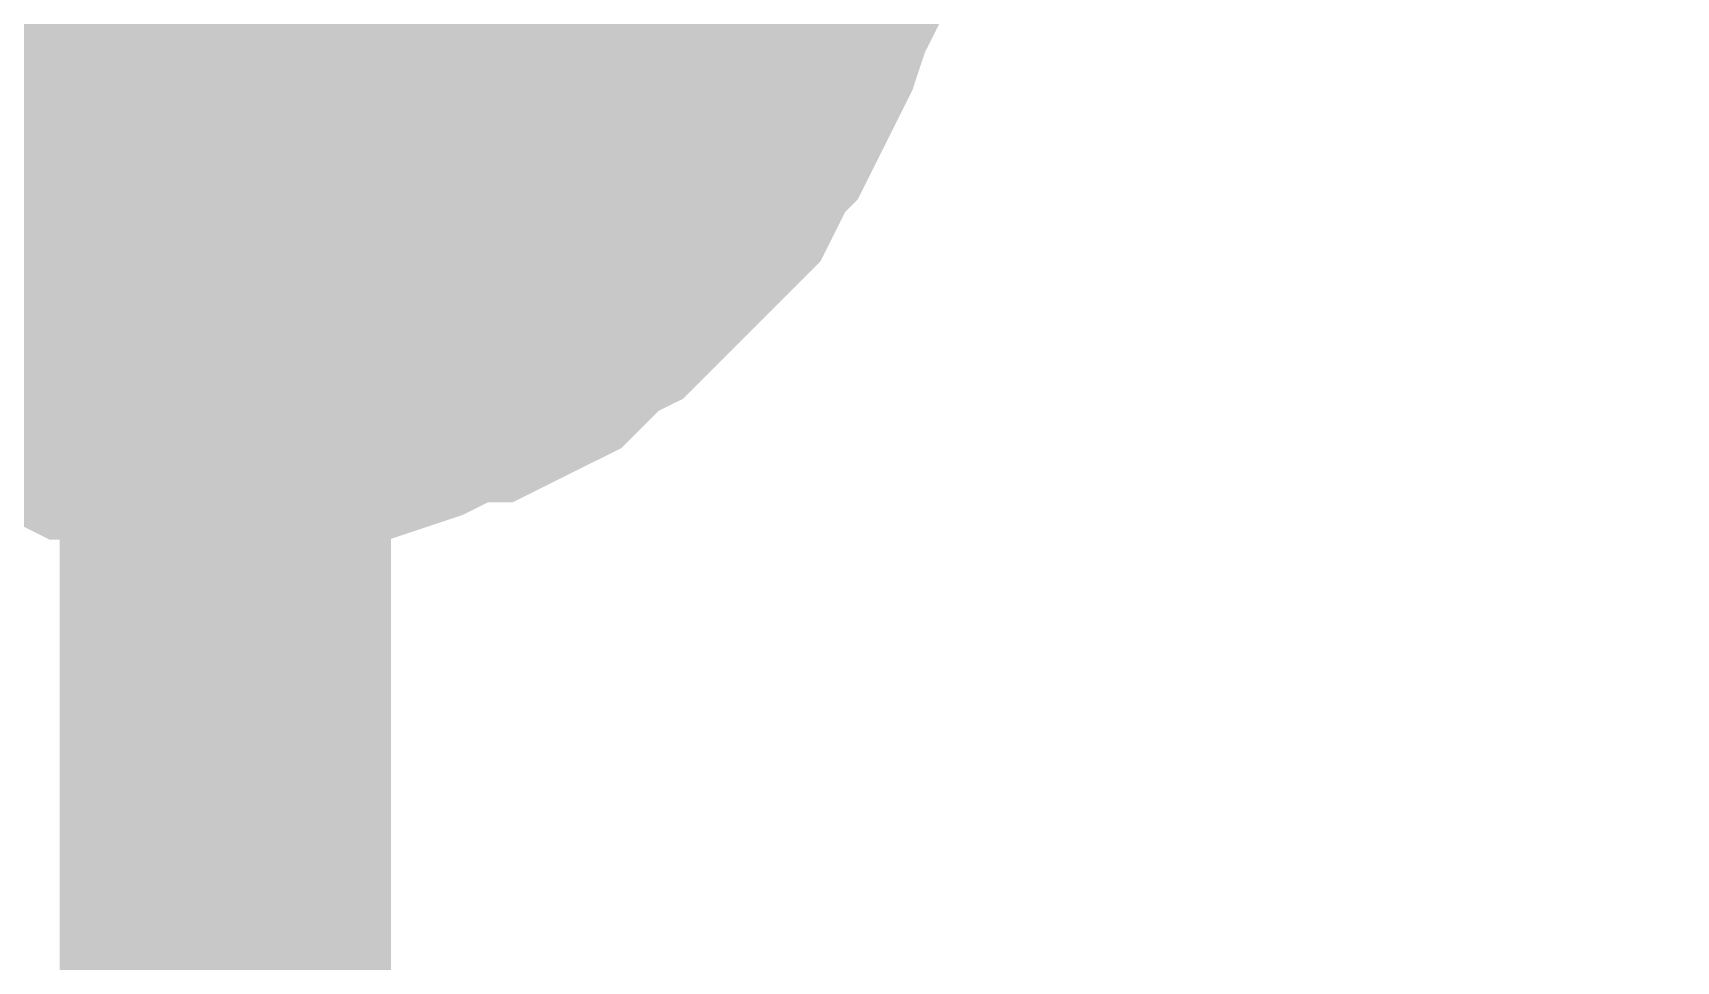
# Model space of a CAD drawing. Header units: inches. Extents: x 0 to 432, y 0 to 280.
# Drawn here: x 64.852 to 66.339, y 207.244 to 208.085 of the extents above; entities that cross this region are included whole.
import ezdxf

# ---------------------------------------------------------------- set-up
doc = ezdxf.new("R2010")
doc.units = ezdxf.units.IN
doc.layers.add('Sheet', color=255, linetype='Continuous')

msp = doc.modelspace()

# ---------------------------------------------------------------- linework, layer by layer
at = {"layer": 'Sheet'}
msp.add_lwpolyline([(64.77, 208.28, 0.508, 0.508, 1), (65.278, 208.28, 0.508, 0.508, 1)], format="xyseb", close=True, dxfattribs=at)
for points in [[(119.3829, 91.4339, 0.2997, 0.2997, 0), (65.0261, 91.4339, 0.2997, 0.2997, 0), (65.0261, 208.2698, 0.2997, 0.2997, 0)], [(65.5427, 208.2473, 0.2997, 0.2997, 0), (65.5427, 208.2136, 0.2997, 0.2997, 0), (65.5314, 208.1912, 0.2997, 0.2997, 0), (65.5314, 208.1687, 0.2997, 0.2997, 0), (65.5314, 208.1463, 0.2997, 0.2997, 0), (65.5202, 208.1238, 0.2997, 0.2997, 0), (65.509, 208.0901, 0.2997, 0.2997, 0), (65.4978, 208.0677, 0.2997, 0.2997, 0), (65.4865, 208.0452, 0.2997, 0.2997, 0), (65.4753, 208.0227, 0.2997, 0.2997, 0), (65.4641, 208.0115, 0.2997, 0.2997, 0), (65.4528, 207.989, 0.2997, 0.2997, 0), (65.4416, 207.9666, 0.2997, 0.2997, 0), (65.4191, 207.9441, 0.2997, 0.2997, 0), (65.4079, 207.9329, 0.2997, 0.2997, 0), (65.3854, 207.9104, 0.2997, 0.2997, 0), (65.3742, 207.8992, 0.2997, 0.2997, 0), (65.3518, 207.8767, 0.2997, 0.2997, 0), (65.3293, 207.8655, 0.2997, 0.2997, 0), (65.3181, 207.8543, 0.2997, 0.2997, 0), (65.2956, 207.8318, 0.2997, 0.2997, 0), (65.2731, 207.8206, 0.2997, 0.2997, 0), (65.2507, 207.8094, 0.2997, 0.2997, 0), (65.2282, 207.8094, 0.2997, 0.2997, 0), (65.2058, 207.7981, 0.2997, 0.2997, 0), (65.1833, 207.7869, 0.2997, 0.2997, 0), (65.1496, 207.7757, 0.2997, 0.2997, 0), (65.1271, 207.7757, 0.2997, 0.2997, 0), (65.1047, 207.7757, 0.2997, 0.2997, 0), (65.0822, 207.7644, 0.2997, 0.2997, 0), (65.0485, 207.7644, 0.2997, 0.2997, 0), (65.0261, 207.7644, 0.2997, 0.2997, 0)], [(65.5427, 208.2473, 0.2997, 0.2997, 0), (65.5427, 208.2136, 0.2997, 0.2997, 0), (65.5314, 208.1912, 0.2997, 0.2997, 0), (65.5314, 208.1687, 0.2997, 0.2997, 0), (65.5314, 208.1463, 0.2997, 0.2997, 0), (65.5202, 208.1238, 0.2997, 0.2997, 0), (65.509, 208.0901, 0.2997, 0.2997, 0), (65.4978, 208.0677, 0.2997, 0.2997, 0), (65.4865, 208.0452, 0.2997, 0.2997, 0), (65.4753, 208.0227, 0.2997, 0.2997, 0), (65.4641, 208.0115, 0.2997, 0.2997, 0), (65.4528, 207.989, 0.2997, 0.2997, 0), (65.4416, 207.9666, 0.2997, 0.2997, 0), (65.4191, 207.9441, 0.2997, 0.2997, 0), (65.4079, 207.9329, 0.2997, 0.2997, 0), (65.3854, 207.9104, 0.2997, 0.2997, 0), (65.3742, 207.8992, 0.2997, 0.2997, 0), (65.3518, 207.8767, 0.2997, 0.2997, 0), (65.3293, 207.8655, 0.2997, 0.2997, 0), (65.3181, 207.8543, 0.2997, 0.2997, 0), (65.2956, 207.8318, 0.2997, 0.2997, 0), (65.2731, 207.8206, 0.2997, 0.2997, 0), (65.2507, 207.8094, 0.2997, 0.2997, 0), (65.2282, 207.8094, 0.2997, 0.2997, 0), (65.2058, 207.7981, 0.2997, 0.2997, 0), (65.1833, 207.7869, 0.2997, 0.2997, 0), (65.1496, 207.7757, 0.2997, 0.2997, 0), (65.1271, 207.7757, 0.2997, 0.2997, 0), (65.1047, 207.7757, 0.2997, 0.2997, 0), (65.0822, 207.7644, 0.2997, 0.2997, 0), (65.0485, 207.7644, 0.2997, 0.2997, 0), (65.0261, 207.7644, 0.2997, 0.2997, 0)], [(65.5427, 208.2473, 0.2997, 0.2997, 0), (65.5427, 208.2136, 0.2997, 0.2997, 0), (65.5314, 208.1912, 0.2997, 0.2997, 0), (65.5314, 208.1687, 0.2997, 0.2997, 0), (65.5314, 208.1463, 0.2997, 0.2997, 0), (65.5202, 208.1238, 0.2997, 0.2997, 0), (65.509, 208.0901, 0.2997, 0.2997, 0), (65.4978, 208.0677, 0.2997, 0.2997, 0), (65.4865, 208.0452, 0.2997, 0.2997, 0), (65.4753, 208.0227, 0.2997, 0.2997, 0), (65.4641, 208.0115, 0.2997, 0.2997, 0), (65.4528, 207.989, 0.2997, 0.2997, 0), (65.4416, 207.9666, 0.2997, 0.2997, 0), (65.4191, 207.9441, 0.2997, 0.2997, 0), (65.4079, 207.9329, 0.2997, 0.2997, 0), (65.3854, 207.9104, 0.2997, 0.2997, 0), (65.3742, 207.8992, 0.2997, 0.2997, 0), (65.3518, 207.8767, 0.2997, 0.2997, 0), (65.3293, 207.8655, 0.2997, 0.2997, 0), (65.3181, 207.8543, 0.2997, 0.2997, 0), (65.2956, 207.8318, 0.2997, 0.2997, 0), (65.2731, 207.8206, 0.2997, 0.2997, 0), (65.2507, 207.8094, 0.2997, 0.2997, 0), (65.2282, 207.8094, 0.2997, 0.2997, 0), (65.2058, 207.7981, 0.2997, 0.2997, 0), (65.1833, 207.7869, 0.2997, 0.2997, 0), (65.1496, 207.7757, 0.2997, 0.2997, 0), (65.1271, 207.7757, 0.2997, 0.2997, 0), (65.1047, 207.7757, 0.2997, 0.2997, 0), (65.0822, 207.7644, 0.2997, 0.2997, 0), (65.0485, 207.7644, 0.2997, 0.2997, 0), (65.0261, 207.7644, 0.2997, 0.2997, 0)], [(65.5427, 208.2473, 0.2997, 0.2997, 0), (65.5427, 208.2136, 0.2997, 0.2997, 0), (65.5314, 208.1912, 0.2997, 0.2997, 0), (65.5314, 208.1687, 0.2997, 0.2997, 0), (65.5314, 208.1463, 0.2997, 0.2997, 0), (65.5202, 208.1238, 0.2997, 0.2997, 0), (65.509, 208.0901, 0.2997, 0.2997, 0), (65.4978, 208.0677, 0.2997, 0.2997, 0), (65.4865, 208.0452, 0.2997, 0.2997, 0), (65.4753, 208.0227, 0.2997, 0.2997, 0), (65.4641, 208.0115, 0.2997, 0.2997, 0), (65.4528, 207.989, 0.2997, 0.2997, 0), (65.4416, 207.9666, 0.2997, 0.2997, 0), (65.4191, 207.9441, 0.2997, 0.2997, 0), (65.4079, 207.9329, 0.2997, 0.2997, 0), (65.3854, 207.9104, 0.2997, 0.2997, 0), (65.3742, 207.8992, 0.2997, 0.2997, 0), (65.3518, 207.8767, 0.2997, 0.2997, 0), (65.3293, 207.8655, 0.2997, 0.2997, 0), (65.3181, 207.8543, 0.2997, 0.2997, 0), (65.2956, 207.8318, 0.2997, 0.2997, 0), (65.2731, 207.8206, 0.2997, 0.2997, 0), (65.2507, 207.8094, 0.2997, 0.2997, 0), (65.2282, 207.8094, 0.2997, 0.2997, 0), (65.2058, 207.7981, 0.2997, 0.2997, 0), (65.1833, 207.7869, 0.2997, 0.2997, 0), (65.1496, 207.7757, 0.2997, 0.2997, 0), (65.1271, 207.7757, 0.2997, 0.2997, 0), (65.1047, 207.7757, 0.2997, 0.2997, 0), (65.0822, 207.7644, 0.2997, 0.2997, 0), (65.0485, 207.7644, 0.2997, 0.2997, 0), (65.0261, 207.7644, 0.2997, 0.2997, 0)], [(65.5427, 208.2473, 0.2997, 0.2997, 0), (65.5427, 208.2136, 0.2997, 0.2997, 0), (65.5314, 208.1912, 0.2997, 0.2997, 0), (65.5314, 208.1687, 0.2997, 0.2997, 0), (65.5314, 208.1463, 0.2997, 0.2997, 0), (65.5202, 208.1238, 0.2997, 0.2997, 0), (65.509, 208.0901, 0.2997, 0.2997, 0), (65.4978, 208.0677, 0.2997, 0.2997, 0), (65.4865, 208.0452, 0.2997, 0.2997, 0), (65.4753, 208.0227, 0.2997, 0.2997, 0), (65.4641, 208.0115, 0.2997, 0.2997, 0), (65.4528, 207.989, 0.2997, 0.2997, 0), (65.4416, 207.9666, 0.2997, 0.2997, 0), (65.4191, 207.9441, 0.2997, 0.2997, 0), (65.4079, 207.9329, 0.2997, 0.2997, 0), (65.3854, 207.9104, 0.2997, 0.2997, 0), (65.3742, 207.8992, 0.2997, 0.2997, 0), (65.3518, 207.8767, 0.2997, 0.2997, 0), (65.3293, 207.8655, 0.2997, 0.2997, 0), (65.3181, 207.8543, 0.2997, 0.2997, 0), (65.2956, 207.8318, 0.2997, 0.2997, 0), (65.2731, 207.8206, 0.2997, 0.2997, 0), (65.2507, 207.8094, 0.2997, 0.2997, 0), (65.2282, 207.8094, 0.2997, 0.2997, 0), (65.2058, 207.7981, 0.2997, 0.2997, 0), (65.1833, 207.7869, 0.2997, 0.2997, 0), (65.1496, 207.7757, 0.2997, 0.2997, 0), (65.1271, 207.7757, 0.2997, 0.2997, 0), (65.1047, 207.7757, 0.2997, 0.2997, 0), (65.0822, 207.7644, 0.2997, 0.2997, 0), (65.0485, 207.7644, 0.2997, 0.2997, 0), (65.0261, 207.7644, 0.2997, 0.2997, 0)], [(65.5427, 208.2473, 0.2997, 0.2997, 0), (65.5427, 208.2136, 0.2997, 0.2997, 0), (65.5314, 208.1912, 0.2997, 0.2997, 0), (65.5314, 208.1687, 0.2997, 0.2997, 0), (65.5314, 208.1463, 0.2997, 0.2997, 0), (65.5202, 208.1238, 0.2997, 0.2997, 0), (65.509, 208.0901, 0.2997, 0.2997, 0), (65.4978, 208.0677, 0.2997, 0.2997, 0), (65.4865, 208.0452, 0.2997, 0.2997, 0), (65.4753, 208.0227, 0.2997, 0.2997, 0), (65.4641, 208.0115, 0.2997, 0.2997, 0), (65.4528, 207.989, 0.2997, 0.2997, 0), (65.4416, 207.9666, 0.2997, 0.2997, 0), (65.4191, 207.9441, 0.2997, 0.2997, 0), (65.4079, 207.9329, 0.2997, 0.2997, 0), (65.3854, 207.9104, 0.2997, 0.2997, 0), (65.3742, 207.8992, 0.2997, 0.2997, 0), (65.3518, 207.8767, 0.2997, 0.2997, 0), (65.3293, 207.8655, 0.2997, 0.2997, 0), (65.3181, 207.8543, 0.2997, 0.2997, 0), (65.2956, 207.8318, 0.2997, 0.2997, 0), (65.2731, 207.8206, 0.2997, 0.2997, 0), (65.2507, 207.8094, 0.2997, 0.2997, 0), (65.2282, 207.8094, 0.2997, 0.2997, 0), (65.2058, 207.7981, 0.2997, 0.2997, 0), (65.1833, 207.7869, 0.2997, 0.2997, 0), (65.1496, 207.7757, 0.2997, 0.2997, 0), (65.1271, 207.7757, 0.2997, 0.2997, 0), (65.1047, 207.7757, 0.2997, 0.2997, 0), (65.0822, 207.7644, 0.2997, 0.2997, 0), (65.0485, 207.7644, 0.2997, 0.2997, 0), (65.0261, 207.7644, 0.2997, 0.2997, 0)], [(65.5427, 208.2473, 0.2997, 0.2997, 0), (65.5427, 208.2136, 0.2997, 0.2997, 0), (65.5314, 208.1912, 0.2997, 0.2997, 0), (65.5314, 208.1687, 0.2997, 0.2997, 0), (65.5314, 208.1463, 0.2997, 0.2997, 0), (65.5202, 208.1238, 0.2997, 0.2997, 0), (65.509, 208.0901, 0.2997, 0.2997, 0), (65.4978, 208.0677, 0.2997, 0.2997, 0), (65.4865, 208.0452, 0.2997, 0.2997, 0), (65.4753, 208.0227, 0.2997, 0.2997, 0), (65.4641, 208.0115, 0.2997, 0.2997, 0), (65.4528, 207.989, 0.2997, 0.2997, 0), (65.4416, 207.9666, 0.2997, 0.2997, 0), (65.4191, 207.9441, 0.2997, 0.2997, 0), (65.4079, 207.9329, 0.2997, 0.2997, 0), (65.3854, 207.9104, 0.2997, 0.2997, 0), (65.3742, 207.8992, 0.2997, 0.2997, 0), (65.3518, 207.8767, 0.2997, 0.2997, 0), (65.3293, 207.8655, 0.2997, 0.2997, 0), (65.3181, 207.8543, 0.2997, 0.2997, 0), (65.2956, 207.8318, 0.2997, 0.2997, 0), (65.2731, 207.8206, 0.2997, 0.2997, 0), (65.2507, 207.8094, 0.2997, 0.2997, 0), (65.2282, 207.8094, 0.2997, 0.2997, 0), (65.2058, 207.7981, 0.2997, 0.2997, 0), (65.1833, 207.7869, 0.2997, 0.2997, 0), (65.1496, 207.7757, 0.2997, 0.2997, 0), (65.1271, 207.7757, 0.2997, 0.2997, 0), (65.1047, 207.7757, 0.2997, 0.2997, 0), (65.0822, 207.7644, 0.2997, 0.2997, 0), (65.0485, 207.7644, 0.2997, 0.2997, 0), (65.0261, 207.7644, 0.2997, 0.2997, 0)], [(65.5314, 208.1463, 0.0991, 0.0991, 0), (65.5202, 208.1238, 0.0991, 0.0991, 0), (65.509, 208.0901, 0.0991, 0.0991, 0), (65.4978, 208.0677, 0.0991, 0.0991, 0), (65.4865, 208.0452, 0.0991, 0.0991, 0), (65.4753, 208.0227, 0.0991, 0.0991, 0), (65.4641, 208.0115, 0.0991, 0.0991, 0), (65.4528, 207.989, 0.0991, 0.0991, 0), (65.4416, 207.9666, 0.0991, 0.0991, 0), (65.4191, 207.9441, 0.0991, 0.0991, 0), (65.4079, 207.9329, 0.0991, 0.0991, 0), (65.3854, 207.9104, 0.0991, 0.0991, 0), (65.3742, 207.8992, 0.0991, 0.0991, 0), (65.3518, 207.8767, 0.0991, 0.0991, 0), (65.3293, 207.8655, 0.0991, 0.0991, 0), (65.3181, 207.8543, 0.0991, 0.0991, 0), (65.2956, 207.8318, 0.0991, 0.0991, 0), (65.2731, 207.8206, 0.0991, 0.0991, 0), (65.2507, 207.8094, 0.0991, 0.0991, 0), (65.2282, 207.8094, 0.0991, 0.0991, 0), (65.2058, 207.7981, 0.0991, 0.0991, 0), (65.1833, 207.7869, 0.0991, 0.0991, 0), (65.1496, 207.7757, 0.0991, 0.0991, 0), (65.1271, 207.7757, 0.0991, 0.0991, 0), (65.1047, 207.7757, 0.0991, 0.0991, 0), (65.0822, 207.7644, 0.0991, 0.0991, 0), (65.0485, 207.7644, 0.0991, 0.0991, 0), (65.0261, 207.7644, 0.0991, 0.0991, 0)], [(65.5314, 208.1463, 0.0991, 0.0991, 0), (65.5202, 208.1238, 0.0991, 0.0991, 0), (65.509, 208.0901, 0.0991, 0.0991, 0), (65.4978, 208.0677, 0.0991, 0.0991, 0), (65.4865, 208.0452, 0.0991, 0.0991, 0), (65.4753, 208.0227, 0.0991, 0.0991, 0), (65.4641, 208.0115, 0.0991, 0.0991, 0), (65.4528, 207.989, 0.0991, 0.0991, 0), (65.4416, 207.9666, 0.0991, 0.0991, 0), (65.4191, 207.9441, 0.0991, 0.0991, 0), (65.4079, 207.9329, 0.0991, 0.0991, 0), (65.3854, 207.9104, 0.0991, 0.0991, 0), (65.3742, 207.8992, 0.0991, 0.0991, 0), (65.3518, 207.8767, 0.0991, 0.0991, 0), (65.3293, 207.8655, 0.0991, 0.0991, 0), (65.3181, 207.8543, 0.0991, 0.0991, 0), (65.2956, 207.8318, 0.0991, 0.0991, 0), (65.2731, 207.8206, 0.0991, 0.0991, 0), (65.2507, 207.8094, 0.0991, 0.0991, 0), (65.2282, 207.8094, 0.0991, 0.0991, 0), (65.2058, 207.7981, 0.0991, 0.0991, 0), (65.1833, 207.7869, 0.0991, 0.0991, 0), (65.1496, 207.7757, 0.0991, 0.0991, 0), (65.1271, 207.7757, 0.0991, 0.0991, 0), (65.1047, 207.7757, 0.0991, 0.0991, 0), (65.0822, 207.7644, 0.0991, 0.0991, 0), (65.0485, 207.7644, 0.0991, 0.0991, 0), (65.0261, 207.7644, 0.0991, 0.0991, 0)], [(65.5314, 208.1463, 0.0991, 0.0991, 0), (65.5202, 208.1238, 0.0991, 0.0991, 0), (65.509, 208.0901, 0.0991, 0.0991, 0), (65.4978, 208.0677, 0.0991, 0.0991, 0), (65.4865, 208.0452, 0.0991, 0.0991, 0), (65.4753, 208.0227, 0.0991, 0.0991, 0), (65.4641, 208.0115, 0.0991, 0.0991, 0), (65.4528, 207.989, 0.0991, 0.0991, 0), (65.4416, 207.9666, 0.0991, 0.0991, 0), (65.4191, 207.9441, 0.0991, 0.0991, 0), (65.4079, 207.9329, 0.0991, 0.0991, 0), (65.3854, 207.9104, 0.0991, 0.0991, 0), (65.3742, 207.8992, 0.0991, 0.0991, 0), (65.3518, 207.8767, 0.0991, 0.0991, 0), (65.3293, 207.8655, 0.0991, 0.0991, 0), (65.3181, 207.8543, 0.0991, 0.0991, 0), (65.2956, 207.8318, 0.0991, 0.0991, 0), (65.2731, 207.8206, 0.0991, 0.0991, 0), (65.2507, 207.8094, 0.0991, 0.0991, 0), (65.2282, 207.8094, 0.0991, 0.0991, 0), (65.2058, 207.7981, 0.0991, 0.0991, 0), (65.1833, 207.7869, 0.0991, 0.0991, 0), (65.1496, 207.7757, 0.0991, 0.0991, 0), (65.1271, 207.7757, 0.0991, 0.0991, 0), (65.1047, 207.7757, 0.0991, 0.0991, 0), (65.0822, 207.7644, 0.0991, 0.0991, 0), (65.0485, 207.7644, 0.0991, 0.0991, 0), (65.0261, 207.7644, 0.0991, 0.0991, 0)], [(65.5314, 208.1463, 0.0991, 0.0991, 0), (65.5202, 208.1238, 0.0991, 0.0991, 0), (65.509, 208.0901, 0.0991, 0.0991, 0), (65.4978, 208.0677, 0.0991, 0.0991, 0), (65.4865, 208.0452, 0.0991, 0.0991, 0), (65.4753, 208.0227, 0.0991, 0.0991, 0), (65.4641, 208.0115, 0.0991, 0.0991, 0), (65.4528, 207.989, 0.0991, 0.0991, 0), (65.4416, 207.9666, 0.0991, 0.0991, 0), (65.4191, 207.9441, 0.0991, 0.0991, 0), (65.4079, 207.9329, 0.0991, 0.0991, 0), (65.3854, 207.9104, 0.0991, 0.0991, 0), (65.3742, 207.8992, 0.0991, 0.0991, 0), (65.3518, 207.8767, 0.0991, 0.0991, 0), (65.3293, 207.8655, 0.0991, 0.0991, 0), (65.3181, 207.8543, 0.0991, 0.0991, 0), (65.2956, 207.8318, 0.0991, 0.0991, 0), (65.2731, 207.8206, 0.0991, 0.0991, 0), (65.2507, 207.8094, 0.0991, 0.0991, 0), (65.2282, 207.8094, 0.0991, 0.0991, 0), (65.2058, 207.7981, 0.0991, 0.0991, 0), (65.1833, 207.7869, 0.0991, 0.0991, 0), (65.1496, 207.7757, 0.0991, 0.0991, 0), (65.1271, 207.7757, 0.0991, 0.0991, 0), (65.1047, 207.7757, 0.0991, 0.0991, 0), (65.0822, 207.7644, 0.0991, 0.0991, 0), (65.0485, 207.7644, 0.0991, 0.0991, 0), (65.0261, 207.7644, 0.0991, 0.0991, 0)], [(65.5314, 208.1463, 0.0991, 0.0991, 0), (65.5202, 208.1238, 0.0991, 0.0991, 0), (65.509, 208.0901, 0.0991, 0.0991, 0), (65.4978, 208.0677, 0.0991, 0.0991, 0), (65.4865, 208.0452, 0.0991, 0.0991, 0), (65.4753, 208.0227, 0.0991, 0.0991, 0), (65.4641, 208.0115, 0.0991, 0.0991, 0), (65.4528, 207.989, 0.0991, 0.0991, 0), (65.4416, 207.9666, 0.0991, 0.0991, 0), (65.4191, 207.9441, 0.0991, 0.0991, 0), (65.4079, 207.9329, 0.0991, 0.0991, 0), (65.3854, 207.9104, 0.0991, 0.0991, 0), (65.3742, 207.8992, 0.0991, 0.0991, 0), (65.3518, 207.8767, 0.0991, 0.0991, 0), (65.3293, 207.8655, 0.0991, 0.0991, 0), (65.3181, 207.8543, 0.0991, 0.0991, 0), (65.2956, 207.8318, 0.0991, 0.0991, 0), (65.2731, 207.8206, 0.0991, 0.0991, 0), (65.2507, 207.8094, 0.0991, 0.0991, 0), (65.2282, 207.8094, 0.0991, 0.0991, 0), (65.2058, 207.7981, 0.0991, 0.0991, 0), (65.1833, 207.7869, 0.0991, 0.0991, 0), (65.1496, 207.7757, 0.0991, 0.0991, 0), (65.1271, 207.7757, 0.0991, 0.0991, 0), (65.1047, 207.7757, 0.0991, 0.0991, 0), (65.0822, 207.7644, 0.0991, 0.0991, 0), (65.0485, 207.7644, 0.0991, 0.0991, 0), (65.0261, 207.7644, 0.0991, 0.0991, 0)], [(65.5314, 208.1463, 0.0991, 0.0991, 0), (65.5202, 208.1238, 0.0991, 0.0991, 0), (65.509, 208.0901, 0.0991, 0.0991, 0), (65.4978, 208.0677, 0.0991, 0.0991, 0), (65.4865, 208.0452, 0.0991, 0.0991, 0), (65.4753, 208.0227, 0.0991, 0.0991, 0), (65.4641, 208.0115, 0.0991, 0.0991, 0), (65.4528, 207.989, 0.0991, 0.0991, 0), (65.4416, 207.9666, 0.0991, 0.0991, 0), (65.4191, 207.9441, 0.0991, 0.0991, 0), (65.4079, 207.9329, 0.0991, 0.0991, 0), (65.3854, 207.9104, 0.0991, 0.0991, 0), (65.3742, 207.8992, 0.0991, 0.0991, 0), (65.3518, 207.8767, 0.0991, 0.0991, 0), (65.3293, 207.8655, 0.0991, 0.0991, 0), (65.3181, 207.8543, 0.0991, 0.0991, 0), (65.2956, 207.8318, 0.0991, 0.0991, 0), (65.2731, 207.8206, 0.0991, 0.0991, 0), (65.2507, 207.8094, 0.0991, 0.0991, 0), (65.2282, 207.8094, 0.0991, 0.0991, 0), (65.2058, 207.7981, 0.0991, 0.0991, 0), (65.1833, 207.7869, 0.0991, 0.0991, 0), (65.1496, 207.7757, 0.0991, 0.0991, 0), (65.1271, 207.7757, 0.0991, 0.0991, 0), (65.1047, 207.7757, 0.0991, 0.0991, 0), (65.0822, 207.7644, 0.0991, 0.0991, 0), (65.0485, 207.7644, 0.0991, 0.0991, 0), (65.0261, 207.7644, 0.0991, 0.0991, 0)], [(65.5314, 208.1463, 0.0991, 0.0991, 0), (65.5202, 208.1238, 0.0991, 0.0991, 0), (65.509, 208.0901, 0.0991, 0.0991, 0), (65.4978, 208.0677, 0.0991, 0.0991, 0), (65.4865, 208.0452, 0.0991, 0.0991, 0), (65.4753, 208.0227, 0.0991, 0.0991, 0), (65.4641, 208.0115, 0.0991, 0.0991, 0), (65.4528, 207.989, 0.0991, 0.0991, 0), (65.4416, 207.9666, 0.0991, 0.0991, 0), (65.4191, 207.9441, 0.0991, 0.0991, 0), (65.4079, 207.9329, 0.0991, 0.0991, 0), (65.3854, 207.9104, 0.0991, 0.0991, 0), (65.3742, 207.8992, 0.0991, 0.0991, 0), (65.3518, 207.8767, 0.0991, 0.0991, 0), (65.3293, 207.8655, 0.0991, 0.0991, 0), (65.3181, 207.8543, 0.0991, 0.0991, 0), (65.2956, 207.8318, 0.0991, 0.0991, 0), (65.2731, 207.8206, 0.0991, 0.0991, 0), (65.2507, 207.8094, 0.0991, 0.0991, 0), (65.2282, 207.8094, 0.0991, 0.0991, 0), (65.2058, 207.7981, 0.0991, 0.0991, 0), (65.1833, 207.7869, 0.0991, 0.0991, 0), (65.1496, 207.7757, 0.0991, 0.0991, 0), (65.1271, 207.7757, 0.0991, 0.0991, 0), (65.1047, 207.7757, 0.0991, 0.0991, 0), (65.0822, 207.7644, 0.0991, 0.0991, 0), (65.0485, 207.7644, 0.0991, 0.0991, 0), (65.0261, 207.7644, 0.0991, 0.0991, 0)], [(65.0261, 207.7644, 0.2997, 0.2997, 0), (65.0036, 207.7644, 0.2997, 0.2997, 0), (64.9699, 207.7644, 0.2997, 0.2997, 0), (64.9474, 207.7757, 0.2997, 0.2997, 0), (64.925, 207.7757, 0.2997, 0.2997, 0), (64.9025, 207.7757, 0.2997, 0.2997, 0), (64.8801, 207.7869, 0.2997, 0.2997, 0), (64.8464, 207.7981, 0.2997, 0.2997, 0), (64.8239, 207.8094, 0.2997, 0.2997, 0), (64.8014, 207.8094, 0.2997, 0.2997, 0), (64.779, 207.8206, 0.2997, 0.2997, 0), (64.7678, 207.8318, 0.2997, 0.2997, 0), (64.7453, 207.8543, 0.2997, 0.2997, 0), (64.7228, 207.8655, 0.2997, 0.2997, 0), (64.7004, 207.8767, 0.2997, 0.2997, 0)], [(65.0261, 207.7644, 0.2997, 0.2997, 0), (65.0036, 207.7644, 0.2997, 0.2997, 0), (64.9699, 207.7644, 0.2997, 0.2997, 0), (64.9474, 207.7757, 0.2997, 0.2997, 0), (64.925, 207.7757, 0.2997, 0.2997, 0), (64.9025, 207.7757, 0.2997, 0.2997, 0), (64.8801, 207.7869, 0.2997, 0.2997, 0), (64.8464, 207.7981, 0.2997, 0.2997, 0), (64.8239, 207.8094, 0.2997, 0.2997, 0), (64.8014, 207.8094, 0.2997, 0.2997, 0), (64.779, 207.8206, 0.2997, 0.2997, 0), (64.7678, 207.8318, 0.2997, 0.2997, 0), (64.7453, 207.8543, 0.2997, 0.2997, 0), (64.7228, 207.8655, 0.2997, 0.2997, 0), (64.7004, 207.8767, 0.2997, 0.2997, 0)], [(65.0261, 207.7644, 0.2997, 0.2997, 0), (65.0036, 207.7644, 0.2997, 0.2997, 0), (64.9699, 207.7644, 0.2997, 0.2997, 0), (64.9474, 207.7757, 0.2997, 0.2997, 0), (64.925, 207.7757, 0.2997, 0.2997, 0), (64.9025, 207.7757, 0.2997, 0.2997, 0), (64.8801, 207.7869, 0.2997, 0.2997, 0), (64.8464, 207.7981, 0.2997, 0.2997, 0), (64.8239, 207.8094, 0.2997, 0.2997, 0), (64.8014, 207.8094, 0.2997, 0.2997, 0), (64.779, 207.8206, 0.2997, 0.2997, 0), (64.7678, 207.8318, 0.2997, 0.2997, 0), (64.7453, 207.8543, 0.2997, 0.2997, 0), (64.7228, 207.8655, 0.2997, 0.2997, 0), (64.7004, 207.8767, 0.2997, 0.2997, 0)], [(65.0261, 207.7644, 0.2997, 0.2997, 0), (65.0036, 207.7644, 0.2997, 0.2997, 0), (64.9699, 207.7644, 0.2997, 0.2997, 0), (64.9474, 207.7757, 0.2997, 0.2997, 0), (64.925, 207.7757, 0.2997, 0.2997, 0), (64.9025, 207.7757, 0.2997, 0.2997, 0), (64.8801, 207.7869, 0.2997, 0.2997, 0), (64.8464, 207.7981, 0.2997, 0.2997, 0), (64.8239, 207.8094, 0.2997, 0.2997, 0), (64.8014, 207.8094, 0.2997, 0.2997, 0), (64.779, 207.8206, 0.2997, 0.2997, 0), (64.7678, 207.8318, 0.2997, 0.2997, 0), (64.7453, 207.8543, 0.2997, 0.2997, 0), (64.7228, 207.8655, 0.2997, 0.2997, 0), (64.7004, 207.8767, 0.2997, 0.2997, 0)], [(65.0261, 207.7644, 0.2997, 0.2997, 0), (65.0036, 207.7644, 0.2997, 0.2997, 0), (64.9699, 207.7644, 0.2997, 0.2997, 0), (64.9474, 207.7757, 0.2997, 0.2997, 0), (64.925, 207.7757, 0.2997, 0.2997, 0), (64.9025, 207.7757, 0.2997, 0.2997, 0), (64.8801, 207.7869, 0.2997, 0.2997, 0), (64.8464, 207.7981, 0.2997, 0.2997, 0), (64.8239, 207.8094, 0.2997, 0.2997, 0), (64.8014, 207.8094, 0.2997, 0.2997, 0), (64.779, 207.8206, 0.2997, 0.2997, 0), (64.7678, 207.8318, 0.2997, 0.2997, 0), (64.7453, 207.8543, 0.2997, 0.2997, 0), (64.7228, 207.8655, 0.2997, 0.2997, 0), (64.7004, 207.8767, 0.2997, 0.2997, 0)], [(65.0261, 207.7644, 0.2997, 0.2997, 0), (65.0036, 207.7644, 0.2997, 0.2997, 0), (64.9699, 207.7644, 0.2997, 0.2997, 0), (64.9474, 207.7757, 0.2997, 0.2997, 0), (64.925, 207.7757, 0.2997, 0.2997, 0), (64.9025, 207.7757, 0.2997, 0.2997, 0), (64.8801, 207.7869, 0.2997, 0.2997, 0), (64.8464, 207.7981, 0.2997, 0.2997, 0), (64.8239, 207.8094, 0.2997, 0.2997, 0), (64.8014, 207.8094, 0.2997, 0.2997, 0), (64.779, 207.8206, 0.2997, 0.2997, 0), (64.7678, 207.8318, 0.2997, 0.2997, 0), (64.7453, 207.8543, 0.2997, 0.2997, 0), (64.7228, 207.8655, 0.2997, 0.2997, 0), (64.7004, 207.8767, 0.2997, 0.2997, 0)], [(65.0261, 207.7644, 0.2997, 0.2997, 0), (65.0036, 207.7644, 0.2997, 0.2997, 0), (64.9699, 207.7644, 0.2997, 0.2997, 0), (64.9474, 207.7757, 0.2997, 0.2997, 0), (64.925, 207.7757, 0.2997, 0.2997, 0), (64.9025, 207.7757, 0.2997, 0.2997, 0), (64.8801, 207.7869, 0.2997, 0.2997, 0), (64.8464, 207.7981, 0.2997, 0.2997, 0), (64.8239, 207.8094, 0.2997, 0.2997, 0), (64.8014, 207.8094, 0.2997, 0.2997, 0), (64.779, 207.8206, 0.2997, 0.2997, 0), (64.7678, 207.8318, 0.2997, 0.2997, 0), (64.7453, 207.8543, 0.2997, 0.2997, 0), (64.7228, 207.8655, 0.2997, 0.2997, 0), (64.7004, 207.8767, 0.2997, 0.2997, 0)], [(65.0261, 207.7644, 0.0991, 0.0991, 0), (65.0036, 207.7644, 0.0991, 0.0991, 0), (64.9699, 207.7644, 0.0991, 0.0991, 0), (64.9474, 207.7757, 0.0991, 0.0991, 0), (64.925, 207.7757, 0.0991, 0.0991, 0), (64.9025, 207.7757, 0.0991, 0.0991, 0), (64.8801, 207.7869, 0.0991, 0.0991, 0), (64.8464, 207.7981, 0.0991, 0.0991, 0), (64.8239, 207.8094, 0.0991, 0.0991, 0), (64.8014, 207.8094, 0.0991, 0.0991, 0)], [(65.0261, 207.7644, 0.0991, 0.0991, 0), (65.0036, 207.7644, 0.0991, 0.0991, 0), (64.9699, 207.7644, 0.0991, 0.0991, 0), (64.9474, 207.7757, 0.0991, 0.0991, 0), (64.925, 207.7757, 0.0991, 0.0991, 0), (64.9025, 207.7757, 0.0991, 0.0991, 0), (64.8801, 207.7869, 0.0991, 0.0991, 0), (64.8464, 207.7981, 0.0991, 0.0991, 0), (64.8239, 207.8094, 0.0991, 0.0991, 0), (64.8014, 207.8094, 0.0991, 0.0991, 0)], [(65.0261, 207.7644, 0.0991, 0.0991, 0), (65.0036, 207.7644, 0.0991, 0.0991, 0), (64.9699, 207.7644, 0.0991, 0.0991, 0), (64.9474, 207.7757, 0.0991, 0.0991, 0), (64.925, 207.7757, 0.0991, 0.0991, 0), (64.9025, 207.7757, 0.0991, 0.0991, 0), (64.8801, 207.7869, 0.0991, 0.0991, 0), (64.8464, 207.7981, 0.0991, 0.0991, 0), (64.8239, 207.8094, 0.0991, 0.0991, 0), (64.8014, 207.8094, 0.0991, 0.0991, 0)], [(65.0261, 207.7644, 0.0991, 0.0991, 0), (65.0036, 207.7644, 0.0991, 0.0991, 0), (64.9699, 207.7644, 0.0991, 0.0991, 0), (64.9474, 207.7757, 0.0991, 0.0991, 0), (64.925, 207.7757, 0.0991, 0.0991, 0), (64.9025, 207.7757, 0.0991, 0.0991, 0), (64.8801, 207.7869, 0.0991, 0.0991, 0), (64.8464, 207.7981, 0.0991, 0.0991, 0), (64.8239, 207.8094, 0.0991, 0.0991, 0), (64.8014, 207.8094, 0.0991, 0.0991, 0)], [(65.0261, 207.7644, 0.0991, 0.0991, 0), (65.0036, 207.7644, 0.0991, 0.0991, 0), (64.9699, 207.7644, 0.0991, 0.0991, 0), (64.9474, 207.7757, 0.0991, 0.0991, 0), (64.925, 207.7757, 0.0991, 0.0991, 0), (64.9025, 207.7757, 0.0991, 0.0991, 0), (64.8801, 207.7869, 0.0991, 0.0991, 0), (64.8464, 207.7981, 0.0991, 0.0991, 0), (64.8239, 207.8094, 0.0991, 0.0991, 0), (64.8014, 207.8094, 0.0991, 0.0991, 0)], [(65.0261, 207.7644, 0.0991, 0.0991, 0), (65.0036, 207.7644, 0.0991, 0.0991, 0), (64.9699, 207.7644, 0.0991, 0.0991, 0), (64.9474, 207.7757, 0.0991, 0.0991, 0), (64.925, 207.7757, 0.0991, 0.0991, 0), (64.9025, 207.7757, 0.0991, 0.0991, 0), (64.8801, 207.7869, 0.0991, 0.0991, 0), (64.8464, 207.7981, 0.0991, 0.0991, 0), (64.8239, 207.8094, 0.0991, 0.0991, 0), (64.8014, 207.8094, 0.0991, 0.0991, 0)], [(65.0261, 207.7644, 0.0991, 0.0991, 0), (65.0036, 207.7644, 0.0991, 0.0991, 0), (64.9699, 207.7644, 0.0991, 0.0991, 0), (64.9474, 207.7757, 0.0991, 0.0991, 0), (64.925, 207.7757, 0.0991, 0.0991, 0), (64.9025, 207.7757, 0.0991, 0.0991, 0), (64.8801, 207.7869, 0.0991, 0.0991, 0), (64.8464, 207.7981, 0.0991, 0.0991, 0), (64.8239, 207.8094, 0.0991, 0.0991, 0), (64.8014, 207.8094, 0.0991, 0.0991, 0)]]:
    msp.add_lwpolyline(points, format="xyseb", dxfattribs=at)

doc.saveas('drawing.dxf')
